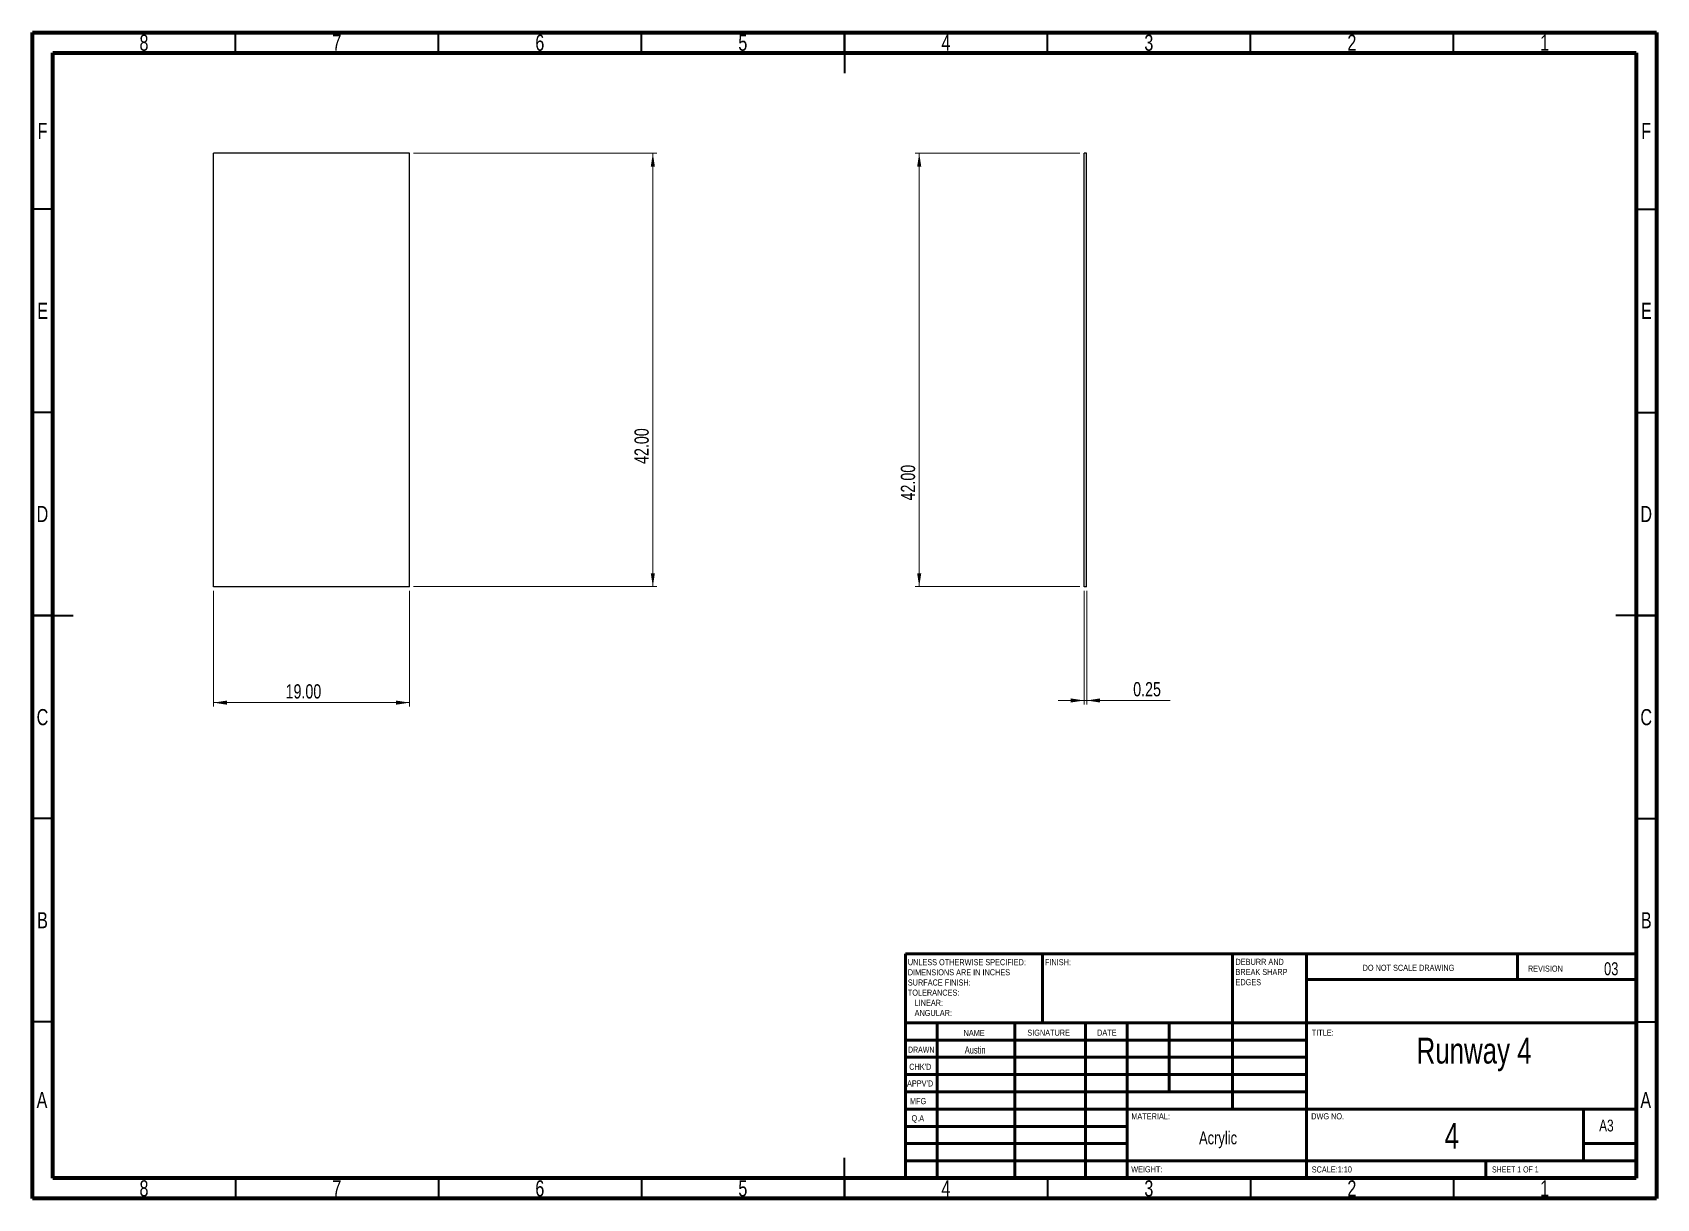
# Model space of a CAD drawing. Header units: inches. Extents: x 0.6 to 16.3, y 0.2 to 11.5.
import ezdxf

# ---------------------------------------------------------------- set-up
doc = ezdxf.new("R2010")
doc.units = ezdxf.units.IN
doc.header["$MEASUREMENT"] = 0
doc.styles.add('SLDTEXTSTYLE0', font='TXT', dxfattribs={"width": 0.75})
doc.styles.add('SLDTEXTSTYLE1', font='TXT', dxfattribs={"width": 0.686449})
doc.styles.add('SLDTEXTSTYLE2', font='TXT', dxfattribs={"width": 0.6875})
doc.dimstyles.new('SLDDIMSTYLE0', dxfattribs={"dimtxt": 0.137795, "dimasz": 0.13, "dimexe": 0, "dimexo": 0.0625, "dimgap": 0.034449, "dimtad": 1, "dimlfac": 10, "dimrnd": 1e-09, "dimzin": 4, "dimdsep": 46, "dimtxsty": 'SLDTEXTSTYLE0', "dimsah": 1, "dimcen": 0.09, "dimadec": 0, "dimazin": 1, "dimtfac": 1, "dimtofl": 0, "dimtmove": 0, "dimatfit": 3, "dimfxl": 1, "dimfrac": 2, "dimtolj": 1, "dimtzin": 12, "dimarcsym": 0})
doc.dimstyles.new('SLDDIMSTYLE1', dxfattribs={"dimtxt": 0.137795, "dimasz": 0.13, "dimexe": 0, "dimexo": 0.0625, "dimgap": 0.034449, "dimtad": 1, "dimlfac": 10, "dimrnd": 1e-09, "dimdsep": 46, "dimtxsty": 'SLDTEXTSTYLE0', "dimsah": 1, "dimcen": 0.09, "dimadec": 0, "dimazin": 2, "dimtfac": 1, "dimtmove": 0, "dimatfit": 0, "dimfxl": 1, "dimfrac": 2, "dimtolj": 1, "dimtzin": 12, "dimarcsym": 0})

# ---------------------------------------------------------------- blocks, each defined once
blk = doc.blocks.new('SW_NOTE_0')
at = {"color": 0, "linetype": 'Continuous', "lineweight": 0, "attachment_point": 1, "style": 'SLDTEXTSTYLE0'}
for s, insert, char_height in [('UNLESS OTHERWISE SPECIFIED:', (0, 0.076), 0.05906), ('SURFACE FINISH:', (0, -0.121), 0.05906), ('DIMENSIONS ARE IN INCHES', (0, -0.022), 0.05906), ('TOLERANCES:', (0, -0.219), 0.05906), ('ANGULAR:', (0.066, -0.416), 0.0591), ('LINEAR:', (0.066, -0.318), 0.0591)]:
    blk.add_mtext(s, dxfattribs=dict(at, insert=insert, char_height=char_height))
blk = doc.blocks.new('SW_NOTE_1')
at = {"color": 0, "linetype": 'Continuous', "lineweight": 0, "attachment_point": 1, "style": 'SLDTEXTSTYLE0'}
for s, insert, char_height in [('DEBURR AND', (0, 0.076), 0.0591), ('BREAK SHARP', (0, -0.022), 0.05906), ('EDGES', (0, -0.121), 0.0591)]:
    blk.add_mtext(s, dxfattribs=dict(at, insert=insert, char_height=char_height))
blk = doc.blocks.new('_D')
at = {"color": 7, "linetype": 'Continuous', "lineweight": 18}
for p, q in [((2.346, 6.086), (2.346, 4.963)), ((4.246, 6.086), (4.246, 4.963)), ((4.246, 5.002), (2.346, 5.002))]:
    blk.add_line(p, q, dxfattribs=at)
for points in [[(2.346, 5.002), (2.476, 4.982), (2.476, 5.022)], [(4.246, 5.002), (4.116, 5.022), (4.116, 4.982)]]:
    blk.add_solid(points, dxfattribs=at)
at = {"color": 7, "linetype": 'Continuous', "lineweight": 18, "insert": (3.045, 5.18), "char_height": 0.1378, "attachment_point": 1, "style": 'SLDTEXTSTYLE0'}
blk.add_mtext('19.00', dxfattribs=at)
blk = doc.blocks.new('_D_1')
at = {"color": 7, "linetype": 'Continuous', "lineweight": 18}
for p, q in [((4.286, 10.326), (6.645, 10.326)), ((6.606, 6.126), (6.606, 10.326)), ((4.286, 6.126), (6.645, 6.126))]:
    blk.add_line(p, q, dxfattribs=at)
for points in [[(6.606, 10.326), (6.586, 10.196), (6.626, 10.196)], [(6.606, 6.126), (6.626, 6.256), (6.586, 6.256)]]:
    blk.add_solid(points, dxfattribs=at)
at = {"color": 7, "linetype": 'Continuous', "lineweight": 18, "insert": (6.428, 7.315), "char_height": 0.1378, "attachment_point": 1, "rotation": 90, "style": 'SLDTEXTSTYLE0'}
blk.add_mtext('42.00', dxfattribs=at)
blk = doc.blocks.new('_D_2')
at = {"color": 7, "linetype": 'Continuous', "lineweight": 18}
for p, q in [((10.748, 10.326), (9.149, 10.326)), ((9.189, 6.126), (9.189, 10.326)), ((10.748, 6.126), (9.149, 6.126))]:
    blk.add_line(p, q, dxfattribs=at)
for points in [[(9.189, 10.326), (9.169, 10.196), (9.209, 10.196)], [(9.189, 6.126), (9.209, 6.256), (9.169, 6.256)]]:
    blk.add_solid(points, dxfattribs=at)
at = {"color": 7, "linetype": 'Continuous', "lineweight": 18, "insert": (9.011, 6.961), "char_height": 0.1378, "attachment_point": 1, "rotation": 90, "style": 'SLDTEXTSTYLE0'}
blk.add_mtext('42.00', dxfattribs=at)
blk = doc.blocks.new('_D_3')
at = {"color": 7, "linetype": 'Continuous', "lineweight": 18}
for p, q in [((10.788, 6.086), (10.788, 4.984)), ((10.813, 6.086), (10.813, 4.984)), ((10.788, 5.023), (10.538, 5.023)), ((10.813, 5.023), (10.788, 5.023)), ((10.813, 5.023), (11.621, 5.023))]:
    blk.add_line(p, q, dxfattribs=at)
for points in [[(10.788, 5.023), (10.658, 5.043), (10.658, 5.003)], [(10.813, 5.023), (10.943, 5.003), (10.943, 5.043)]]:
    blk.add_solid(points, dxfattribs=at)
at = {"color": 7, "linetype": 'Continuous', "lineweight": 18, "insert": (11.264, 5.201), "char_height": 0.1378, "attachment_point": 1, "style": 'SLDTEXTSTYLE0'}
blk.add_mtext('0.25', dxfattribs=at)

msp = doc.modelspace()

# ---------------------------------------------------------------- linework, layer by layer
at = {"color": 7, "linetype": 'Continuous', "lineweight": 70}
for p, q in [((0.5906, 0.1969), (0.5906, 11.4961)), ((0.5906, 11.4961), (16.3386, 11.4961)), ((16.3386, 11.4961), (16.3386, 0.1969)), ((0.7874, 0.3937), (0.7874, 11.2992)), ((0.7874, 11.2992), (16.1417, 11.2992)), ((16.1417, 11.2992), (16.1417, 0.3937)), ((16.1417, 0.3937), (0.7874, 0.3937)), ((16.3386, 0.1969), (0.5906, 0.1969))]:
    msp.add_line(p, q, dxfattribs=at)
at = {"color": 7, "linetype": 'Continuous', "lineweight": 35}
for p, q in [((2.5591, 11.2992), (2.5591, 11.4961)), ((4.5276, 11.2992), (4.5276, 11.4961)), ((6.4961, 11.2992), (6.4961, 11.4961)), ((8.4646, 11.4961), (8.4646, 11.1024)), ((8.4646, 11.2992), (8.4646, 11.4961)), ((10.4331, 11.2992), (10.4331, 11.4961)), ((12.4016, 11.2992), (12.4016, 11.4961)), ((14.3701, 11.2992), (14.3701, 11.4961)), ((0.7874, 9.7835), (0.5906, 9.7835)), ((16.1417, 9.7835), (16.3386, 9.7835)), ((0.7874, 7.815), (0.5906, 7.815)), ((16.1417, 7.815), (16.3386, 7.815)), ((0.5906, 5.8465), (0.9843, 5.8465)), ((0.7874, 5.8465), (0.5906, 5.8465)), ((16.3386, 5.8465), (15.9449, 5.8465)), ((16.1417, 5.8465), (16.3386, 5.8465)), ((0.7874, 3.878), (0.5906, 3.878)), ((16.1417, 3.878), (16.3386, 3.878)), ((0.7874, 1.9094), (0.5906, 1.9094)), ((16.1417, 1.9094), (16.3386, 1.9094)), ((8.4646, 0.1969), (8.4646, 0.5906)), ((2.5591, 0.3937), (2.5591, 0.1969)), ((4.5276, 0.3937), (4.5276, 0.1969)), ((6.4961, 0.3937), (6.4961, 0.1969)), ((8.4646, 0.3937), (8.4646, 0.1969)), ((10.4331, 0.3937), (10.4331, 0.1969)), ((12.4016, 0.3937), (12.4016, 0.1969)), ((14.3701, 0.3937), (14.3701, 0.1969))]:
    msp.add_line(p, q, dxfattribs=at)
at = {"color": 7, "linetype": 'Continuous', "lineweight": 25}
for p, q in [((2.3464, 6.1257), (2.3464, 10.3257)), ((4.2464, 10.3257), (2.3464, 10.3257)), ((4.2464, 6.1257), (4.2464, 10.3257)), ((10.8127, 10.3257), (10.7877, 10.3257)), ((10.7877, 6.1257), (10.7877, 10.3257)), ((10.8127, 6.1257), (10.8127, 10.3257)), ((4.2464, 6.1257), (2.3464, 6.1257)), ((10.8127, 6.1257), (10.7877, 6.1257))]:
    msp.add_line(p, q, dxfattribs=at)
at = {"color": 7, "linetype": 'Continuous', "lineweight": 50}
for p, q in [((9.0551, 2.5689), (16.1417, 2.5689)), ((9.0551, 2.5689), (9.0551, 0.3937)), ((10.3858, 1.8996), (10.3858, 2.5689)), ((12.2283, 2.5689), (12.2283, 1.063)), ((12.9449, 2.5689), (12.9449, 0.3937)), ((14.9921, 2.3179), (14.9921, 2.5689)), ((16.1417, 2.3179), (12.9449, 2.3179)), ((16.1417, 1.8996), (9.0551, 1.8996)), ((9.3622, 1.8996), (9.3622, 0.3937)), ((10.1178, 1.8996), (10.1178, 0.3937)), ((10.8031, 1.8996), (10.8031, 0.3937)), ((11.2047, 0.3937), (11.2047, 1.8996)), ((11.6142, 1.2303), (11.6142, 1.8996)), ((12.9449, 1.7323), (9.0551, 1.7323)), ((12.9449, 1.565), (9.0551, 1.565)), ((12.9449, 1.3976), (9.0551, 1.3976)), ((12.9449, 1.2303), (9.0551, 1.2303)), ((11.2047, 1.063), (9.0551, 1.063)), ((11.2047, 1.063), (16.1417, 1.063)), ((15.6299, 0.561), (15.6299, 1.063)), ((11.2047, 0.8957), (9.0551, 0.8957)), ((11.2047, 0.7283), (9.0551, 0.7283)), ((16.1417, 0.7283), (15.6299, 0.7283)), ((9.0551, 0.561), (16.1417, 0.561)), ((14.685, 0.3937), (14.685, 0.561))]:
    msp.add_line(p, q, dxfattribs=at)

# ---------------------------------------------------------------- block references
at = {"color": 7, "linetype": 'Continuous', "lineweight": 0}
for name, p in [('SW_NOTE_1', (12.2563, 2.4437)), ('SW_NOTE_0', (9.0785, 2.4404))]:
    msp.add_blockref(name, p, dxfattribs=at)

# ---------------------------------------------------------------- texts
for s, insert, char_height, attachment_point, style in [('8', (1.6717, 11.4752), 0.1562, 2, 'SLDTEXTSTYLE0'), ('7', (3.5417, 11.4752), 0.1562, 2, 'SLDTEXTSTYLE0'), ('6', (5.5102, 11.4752), 0.1562, 2, 'SLDTEXTSTYLE0'), ('5', (7.4787, 11.4752), 0.1562, 2, 'SLDTEXTSTYLE0'), ('4', (9.4472, 11.4752), 0.1562, 2, 'SLDTEXTSTYLE0'), ('3', (11.4157, 11.4752), 0.1562, 2, 'SLDTEXTSTYLE0'), ('2', (13.3843, 11.4752), 0.1562, 2, 'SLDTEXTSTYLE0'), ('1', (15.2543, 11.4752), 0.1562, 2, 'SLDTEXTSTYLE0'), ('F', (0.6873, 10.6189), 0.1562, 2, 'SLDTEXTSTYLE0'), ('F', (16.2385, 10.6189), 0.1562, 2, 'SLDTEXTSTYLE0'), ('E', (0.6893, 8.8767), 0.1562, 2, 'SLDTEXTSTYLE0'), ('E', (16.2405, 8.8767), 0.1562, 2, 'SLDTEXTSTYLE0'), ('D', (0.6871, 6.9082), 0.1562, 2, 'SLDTEXTSTYLE0'), ('D', (16.2383, 6.9082), 0.1562, 2, 'SLDTEXTSTYLE0'), ('C', (0.6873, 4.9397), 0.1562, 2, 'SLDTEXTSTYLE0'), ('C', (16.2385, 4.9397), 0.1562, 2, 'SLDTEXTSTYLE0'), ('B', (0.6878, 2.9712), 0.1562, 2, 'SLDTEXTSTYLE0'), ('B', (16.239, 2.9712), 0.1562, 2, 'SLDTEXTSTYLE0'), ('FINISH:', (10.4083, 2.5165), 0.05906, 1, 'SLDTEXTSTYLE0'), ('DO NOT SCALE DRAWING', (13.4888, 2.4619), 0.059055, 1, 'SLDTEXTSTYLE0'), ('REVISION', (15.0916, 2.4541), 0.05906, 1, 'SLDTEXTSTYLE0'), ('03', (15.8993, 2.4859), 0.125, 2, 'SLDTEXTSTYLE0'), ('NAME', (9.619, 1.8308), 0.05906, 1, 'SLDTEXTSTYLE0'), ('SIGNATURE', (10.2375, 1.8331), 0.05906, 1, 'SLDTEXTSTYLE0'), ('DATE', (10.914, 1.8337), 0.05906, 1, 'SLDTEXTSTYLE0'), ('TITLE:', (12.9957, 1.8337), 0.05906, 1, 'SLDTEXTSTYLE0'), ('Runway 4', (14.5696, 1.7548), 0.25, 2, 'SLDTEXTSTYLE0'), ('DRAWN', (9.0804, 1.6687), 0.05906, 1, 'SLDTEXTSTYLE1'), ('Austin', (9.7314, 1.6718), 0.07, 2, 'SLDTEXTSTYLE0'), ("CHK'D", (9.0921, 1.5024), 0.05906, 1, 'SLDTEXTSTYLE0'), ("APPV'D", (9.0709, 1.3412), 0.05906, 1, 'SLDTEXTSTYLE0'), ('A', (0.6827, 1.2291), 0.1562, 2, 'SLDTEXTSTYLE0'), ('MFG', (9.0994, 1.1699), 0.05906, 1, 'SLDTEXTSTYLE0'), ('A', (16.2338, 1.2291), 0.1562, 2, 'SLDTEXTSTYLE0'), ('Q.A', (9.1145, 1.0041), 0.05906, 1, 'SLDTEXTSTYLE0'), ('MATERIAL:', (11.2459, 1.0231), 0.05906, 1, 'SLDTEXTSTYLE0'), ('DWG NO.', (12.9903, 1.0231), 0.05906, 1, 'SLDTEXTSTYLE0'), ('A3', (15.7823, 0.9609), 0.11458, 1, 'SLDTEXTSTYLE0'), ('Acrylic', (12.0868, 0.8468), 0.125, 2, 'SLDTEXTSTYLE0'), ('4', (14.3537, 0.9294), 0.25, 2, 'SLDTEXTSTYLE0'), ('WEIGHT:', (11.2448, 0.5098), 0.059, 1, 'SLDTEXTSTYLE0'), ('SCALE:1:10', (12.995, 0.5079), 0.05906, 1, 'SLDTEXTSTYLE0'), ('SHEET 1 OF 1', (14.7432, 0.5079), 0.059055, 1, 'SLDTEXTSTYLE2'), ('8', (1.6717, 0.3728), 0.1562, 2, 'SLDTEXTSTYLE0'), ('7', (3.5417, 0.3728), 0.1562, 2, 'SLDTEXTSTYLE0'), ('6', (5.5102, 0.3728), 0.1562, 2, 'SLDTEXTSTYLE0'), ('5', (7.4787, 0.3728), 0.1562, 2, 'SLDTEXTSTYLE0'), ('4', (9.4472, 0.3728), 0.1562, 2, 'SLDTEXTSTYLE0'), ('3', (11.4157, 0.3728), 0.1562, 2, 'SLDTEXTSTYLE0'), ('2', (13.3843, 0.3728), 0.1562, 2, 'SLDTEXTSTYLE0'), ('1', (15.2543, 0.3728), 0.1562, 2, 'SLDTEXTSTYLE0')]:
    msp.add_mtext(s, dxfattribs=dict(at, insert=insert, char_height=char_height, attachment_point=attachment_point, style=style))

# ---------------------------------------------------------------- dimensions: what is measured, and where the dimension line sits
at = {"color": 7, "linetype": 'Continuous', "lineweight": 18}
for base, p1, p2, picture, middle in [((6.6057, 10.3257), (4.2464, 6.1257), (4.2464, 10.3257), '_D_1', (6.6057, 7.5436)), ((9.1887, 10.3257), (10.7877, 6.1257), (10.7877, 10.3257), '_D_2', (9.1887, 7.1901))]:
    dim = msp.add_linear_dim(base=base, p1=p1, p2=p2, angle=90, dimstyle='SLDDIMSTYLE0', dxfattribs=at)
    dim.commit()
    dim.dimension.update_dxf_attribs({"geometry": picture, "text_midpoint": middle, "dimtype": 160})
for base, p1, p2, dimstyle, picture, middle in [((2.3464, 5.0025), (4.2464, 6.1257), (2.3464, 6.1257), 'SLDDIMSTYLE0', '_D', (3.2743, 5.0025)), ((10.7877, 5.0233), (10.8127, 6.1257), (10.7877, 6.1257), 'SLDDIMSTYLE1', '_D_3', (11.4426, 5.0233))]:
    dim = msp.add_linear_dim(base=base, p1=p1, p2=p2, dimstyle=dimstyle, dxfattribs=at)
    dim.commit()
    dim.dimension.update_dxf_attribs({"geometry": picture, "text_midpoint": middle, "dimtype": 160})

doc.saveas('drawing.dxf')
